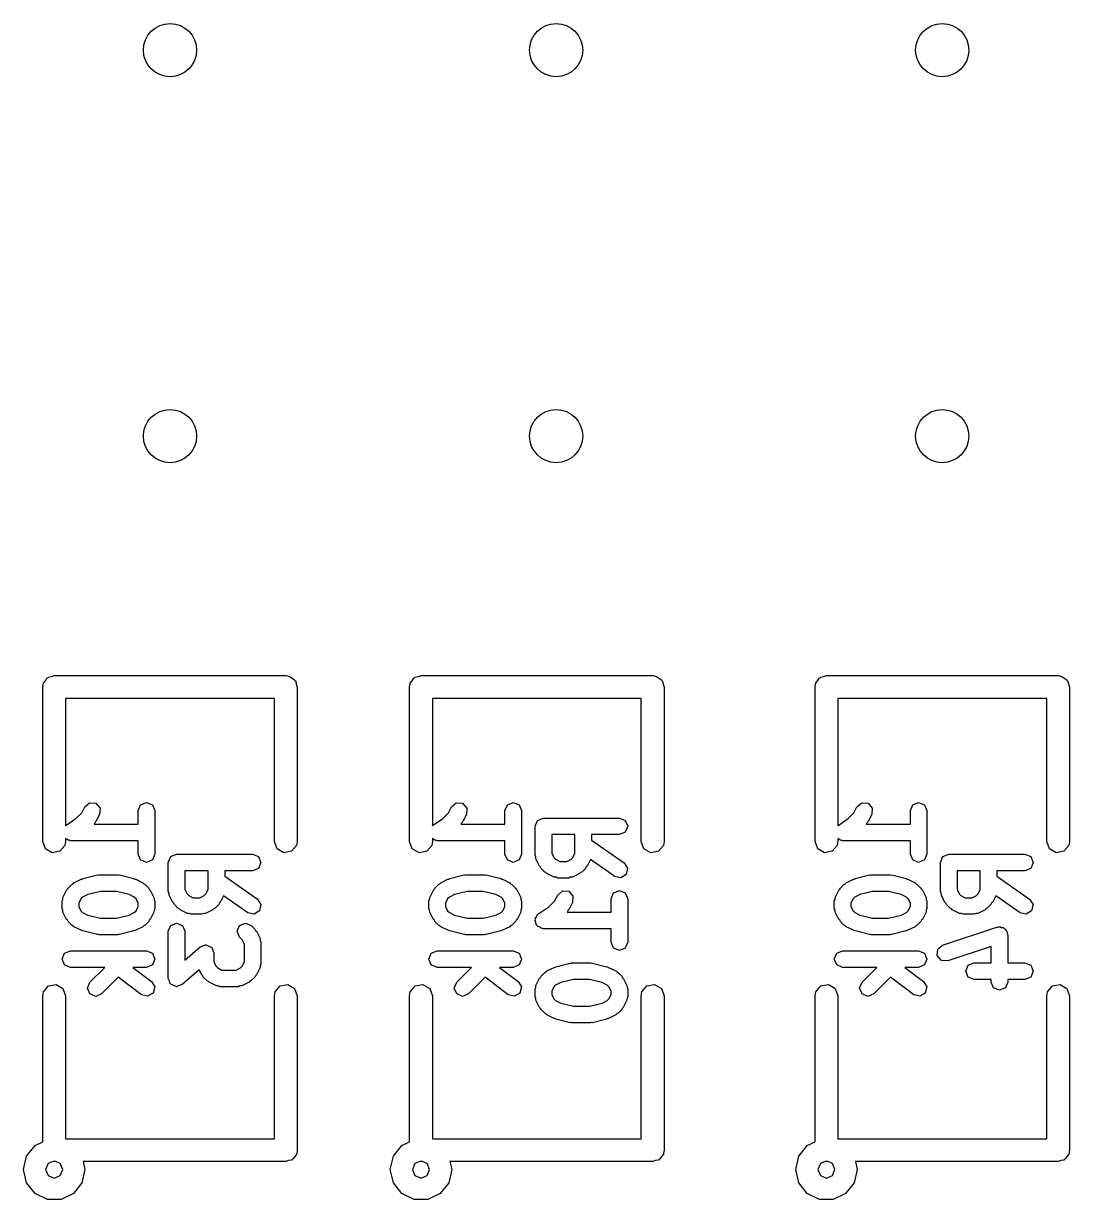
# Model space of a CAD drawing. Extents: x 0.07 to 1.94, y 0.19 to 1.53.
# Drawn here: x 0.672 to 0.943, y 1.1572 to 1.4619 of the extents above; entities that cross this region are included whole.
import ezdxf

# ---------------------------------------------------------------- set-up
doc = ezdxf.new("R2010")
doc.units = 0
doc.header["$MEASUREMENT"] = 0
doc.layers.add('BLACK', color=7, linetype='CONTINUOUS')

msp = doc.modelspace()

# ---------------------------------------------------------------- linework, layer by layer
at = {"layer": 'BLACK', "linetype": 'CONTINUOUS'}
for p, q in [((0.67772, 1.2916), (0.6781, 1.29226)), ((0.6781, 1.29226), (0.67835, 1.29235)), ((0.67835, 1.29235), (0.67852, 1.29256)), ((0.67852, 1.29256), (0.67928, 1.29269)), ((0.67928, 1.29269), (0.68, 1.29295)), ((0.68, 1.29295), (0.74, 1.29295)), ((0.74, 1.29295), (0.74038, 1.29289)), ((0.74038, 1.29289), (0.74051, 1.29291)), ((0.74051, 1.29291), (0.74063, 1.29284)), ((0.74063, 1.29284), (0.74101, 1.29277)), ((0.74101, 1.29277), (0.7416, 1.29228)), ((0.7416, 1.29228), (0.74226, 1.2919)), ((0.74226, 1.2919), (0.74235, 1.29165)), ((0.77272, 1.2916), (0.7731, 1.29226)), ((0.7731, 1.29226), (0.77335, 1.29235)), ((0.77335, 1.29235), (0.77352, 1.29256)), ((0.77352, 1.29256), (0.77428, 1.29269)), ((0.77428, 1.29269), (0.775, 1.29295)), ((0.775, 1.29295), (0.835, 1.29295)), ((0.835, 1.29295), (0.83538, 1.29289)), ((0.83538, 1.29289), (0.83551, 1.29291)), ((0.83551, 1.29291), (0.83563, 1.29284)), ((0.83563, 1.29284), (0.83601, 1.29277)), ((0.83601, 1.29277), (0.8366, 1.29228)), ((0.8366, 1.29228), (0.83726, 1.2919)), ((0.83726, 1.2919), (0.83735, 1.29165)), ((0.87772, 1.2916), (0.8781, 1.29226)), ((0.8781, 1.29226), (0.87835, 1.29235)), ((0.87835, 1.29235), (0.87852, 1.29256)), ((0.87852, 1.29256), (0.87928, 1.29269)), ((0.87928, 1.29269), (0.88, 1.29295)), ((0.88, 1.29295), (0.94, 1.29295)), ((0.94, 1.29295), (0.94038, 1.29289)), ((0.94038, 1.29289), (0.94051, 1.29291)), ((0.94051, 1.29291), (0.94063, 1.29284)), ((0.94063, 1.29284), (0.94101, 1.29277)), ((0.94101, 1.29277), (0.9416, 1.29228)), ((0.9416, 1.29228), (0.94226, 1.2919)), ((0.94226, 1.2919), (0.94235, 1.29165)), ((0.67705, 1.29), (0.67711, 1.29038)), ((0.67705, 1.25), (0.67705, 1.29)), ((0.67709, 1.29051), (0.67716, 1.29063)), ((0.67711, 1.29038), (0.67709, 1.29051)), ((0.67716, 1.29063), (0.67723, 1.29101)), ((0.67723, 1.29101), (0.67772, 1.2916)), ((0.74235, 1.29165), (0.74256, 1.29148)), ((0.74256, 1.29148), (0.74269, 1.29072)), ((0.74269, 1.29072), (0.74295, 1.29)), ((0.74295, 1.29), (0.74295, 1.25)), ((0.77205, 1.29), (0.77211, 1.29038)), ((0.77205, 1.25), (0.77205, 1.29)), ((0.77209, 1.29051), (0.77216, 1.29063)), ((0.77211, 1.29038), (0.77209, 1.29051)), ((0.77216, 1.29063), (0.77223, 1.29101)), ((0.77223, 1.29101), (0.77272, 1.2916)), ((0.83735, 1.29165), (0.83756, 1.29148)), ((0.83756, 1.29148), (0.83769, 1.29072)), ((0.83769, 1.29072), (0.83795, 1.29)), ((0.83795, 1.29), (0.83795, 1.25)), ((0.87705, 1.29), (0.87711, 1.29038)), ((0.87705, 1.25), (0.87705, 1.29)), ((0.87709, 1.29051), (0.87716, 1.29063)), ((0.87711, 1.29038), (0.87709, 1.29051)), ((0.87716, 1.29063), (0.87723, 1.29101)), ((0.87723, 1.29101), (0.87772, 1.2916)), ((0.94235, 1.29165), (0.94256, 1.29148)), ((0.94256, 1.29148), (0.94269, 1.29072)), ((0.94269, 1.29072), (0.94295, 1.29)), ((0.94295, 1.29), (0.94295, 1.25)), ((0.73705, 1.28705), (0.68295, 1.28705)), ((0.68295, 1.28705), (0.68295, 1.25408)), ((0.73705, 1.25), (0.73705, 1.28705)), ((0.83205, 1.28705), (0.77795, 1.28705)), ((0.77795, 1.28705), (0.77795, 1.25408)), ((0.83205, 1.25), (0.83205, 1.28705)), ((0.93705, 1.28705), (0.88295, 1.28705)), ((0.88295, 1.28705), (0.88295, 1.25408)), ((0.93705, 1.25), (0.93705, 1.28705)), ((0.68711, 1.25738), (0.6879, 1.25894)), ((0.6879, 1.25894), (0.68914, 1.26002)), ((0.68914, 1.26002), (0.69078, 1.25991)), ((0.69078, 1.25991), (0.69186, 1.25866)), ((0.69186, 1.25866), (0.69174, 1.25702)), ((0.70174, 1.25798), (0.70237, 1.2595)), ((0.70237, 1.2595), (0.70389, 1.26013)), ((0.70389, 1.26013), (0.70541, 1.2595)), ((0.70541, 1.2595), (0.70604, 1.25798)), ((0.78211, 1.25738), (0.7829, 1.25894)), ((0.7829, 1.25894), (0.78414, 1.26002)), ((0.78414, 1.26002), (0.78578, 1.25991)), ((0.78578, 1.25991), (0.78686, 1.25866)), ((0.78686, 1.25866), (0.78674, 1.25702)), ((0.79674, 1.25798), (0.79737, 1.2595)), ((0.79737, 1.2595), (0.79889, 1.26013)), ((0.79889, 1.26013), (0.80041, 1.2595)), ((0.80041, 1.2595), (0.80104, 1.25798)), ((0.88711, 1.25738), (0.8879, 1.25894)), ((0.8879, 1.25894), (0.88914, 1.26002)), ((0.88914, 1.26002), (0.89078, 1.25991)), ((0.89078, 1.25991), (0.89186, 1.25866)), ((0.89186, 1.25866), (0.89174, 1.25702)), ((0.90174, 1.25798), (0.90237, 1.2595)), ((0.90237, 1.2595), (0.90389, 1.26013)), ((0.90389, 1.26013), (0.90541, 1.2595)), ((0.90541, 1.2595), (0.90604, 1.25798)), ((0.683, 1.25414), (0.68563, 1.2559)), ((0.68563, 1.2559), (0.68711, 1.25738)), ((0.6908, 1.25515), (0.69054, 1.25491)), ((0.69174, 1.25702), (0.6908, 1.25515)), ((0.70174, 1.2545), (0.70174, 1.25798)), ((0.70604, 1.25798), (0.70604, 1.24673)), ((0.778, 1.25414), (0.78063, 1.2559)), ((0.78063, 1.2559), (0.78211, 1.25738)), ((0.7858, 1.25515), (0.78554, 1.25491)), ((0.78674, 1.25702), (0.7858, 1.25515)), ((0.79674, 1.2545), (0.79674, 1.25798)), ((0.80104, 1.25798), (0.80104, 1.24673)), ((0.80454, 1.25392), (0.80517, 1.25544)), ((0.80517, 1.25544), (0.80669, 1.25607)), ((0.80669, 1.25607), (0.82639, 1.25607)), ((0.82639, 1.25607), (0.82791, 1.25544)), ((0.82791, 1.25544), (0.82854, 1.25392)), ((0.883, 1.25414), (0.88563, 1.2559)), ((0.88563, 1.2559), (0.88711, 1.25738)), ((0.8908, 1.25515), (0.89054, 1.25491)), ((0.89174, 1.25702), (0.8908, 1.25515)), ((0.90174, 1.2545), (0.90174, 1.25798)), ((0.90604, 1.25798), (0.90604, 1.24673)), ((0.68295, 1.25408), (0.683, 1.25414)), ((0.6904, 1.25459), (0.69032, 1.2545)), ((0.69032, 1.2545), (0.70174, 1.2545)), ((0.69054, 1.25491), (0.6904, 1.25459)), ((0.77795, 1.25408), (0.778, 1.25414)), ((0.7854, 1.25459), (0.78532, 1.2545)), ((0.78532, 1.2545), (0.79674, 1.2545)), ((0.78554, 1.25491), (0.7854, 1.25459)), ((0.80454, 1.24642), (0.80454, 1.25392)), ((0.82791, 1.2524), (0.82639, 1.25177)), ((0.82854, 1.25392), (0.82791, 1.2524)), ((0.88295, 1.25408), (0.883, 1.25414)), ((0.8904, 1.25459), (0.89032, 1.2545)), ((0.89032, 1.2545), (0.90174, 1.2545)), ((0.89054, 1.25491), (0.8904, 1.25459)), ((0.67774, 1.2481), (0.67705, 1.25)), ((0.68295, 1.25), (0.68277, 1.24899)), ((0.68325, 1.25059), (0.68295, 1.25072)), ((0.68295, 1.25072), (0.68295, 1.25)), ((0.68377, 1.25025), (0.68325, 1.25059)), ((0.68399, 1.25029), (0.68377, 1.25025)), ((0.68419, 1.2502), (0.68399, 1.25029)), ((0.70174, 1.2502), (0.68419, 1.2502)), ((0.70174, 1.24673), (0.70174, 1.2502)), ((0.73774, 1.2481), (0.73705, 1.25)), ((0.74295, 1.25), (0.74277, 1.24899)), ((0.77274, 1.2481), (0.77205, 1.25)), ((0.77795, 1.25), (0.77777, 1.24899)), ((0.77825, 1.25059), (0.77795, 1.25072)), ((0.77795, 1.25072), (0.77795, 1.25)), ((0.77877, 1.25025), (0.77825, 1.25059)), ((0.77899, 1.25029), (0.77877, 1.25025)), ((0.77919, 1.2502), (0.77899, 1.25029)), ((0.79674, 1.2502), (0.77919, 1.2502)), ((0.79674, 1.24673), (0.79674, 1.2502)), ((0.81486, 1.25177), (0.80884, 1.25177)), ((0.80884, 1.25177), (0.80884, 1.24692)), ((0.81486, 1.24692), (0.81486, 1.25177)), ((0.82639, 1.25177), (0.81916, 1.25177)), ((0.81916, 1.25177), (0.81916, 1.25035)), ((0.81916, 1.25035), (0.82762, 1.24443)), ((0.83274, 1.2481), (0.83205, 1.25)), ((0.83795, 1.25), (0.83777, 1.24899)), ((0.87774, 1.2481), (0.87705, 1.25)), ((0.88295, 1.25), (0.88277, 1.24899)), ((0.88325, 1.25059), (0.88295, 1.25072)), ((0.88295, 1.25072), (0.88295, 1.25)), ((0.88377, 1.25025), (0.88325, 1.25059)), ((0.88399, 1.25029), (0.88377, 1.25025)), ((0.88419, 1.2502), (0.88399, 1.25029)), ((0.90174, 1.2502), (0.88419, 1.2502)), ((0.90174, 1.24673), (0.90174, 1.2502)), ((0.93774, 1.2481), (0.93705, 1.25)), ((0.94295, 1.25), (0.94277, 1.24899)), ((0.67949, 1.24709), (0.67774, 1.2481)), ((0.68148, 1.24744), (0.67949, 1.24709)), ((0.68277, 1.24899), (0.68148, 1.24744)), ((0.70237, 1.24521), (0.70174, 1.24673)), ((0.70604, 1.24673), (0.70541, 1.24521)), ((0.70954, 1.24454), (0.71017, 1.24606)), ((0.71017, 1.24606), (0.71169, 1.24669)), ((0.71169, 1.24669), (0.73139, 1.24669)), ((0.73139, 1.24669), (0.73291, 1.24606)), ((0.73291, 1.24606), (0.73354, 1.24454)), ((0.73949, 1.24709), (0.73774, 1.2481)), ((0.74148, 1.24744), (0.73949, 1.24709)), ((0.74277, 1.24899), (0.74148, 1.24744)), ((0.77449, 1.24709), (0.77274, 1.2481)), ((0.77648, 1.24744), (0.77449, 1.24709)), ((0.77777, 1.24899), (0.77648, 1.24744)), ((0.79737, 1.24521), (0.79674, 1.24673)), ((0.80104, 1.24673), (0.80041, 1.24521)), ((0.80473, 1.24595), (0.80454, 1.24642)), ((0.80884, 1.24692), (0.80939, 1.24581)), ((0.8143, 1.24581), (0.81486, 1.24692)), ((0.83449, 1.24709), (0.83274, 1.2481)), ((0.83648, 1.24744), (0.83449, 1.24709)), ((0.83777, 1.24899), (0.83648, 1.24744)), ((0.87949, 1.24709), (0.87774, 1.2481)), ((0.88148, 1.24744), (0.87949, 1.24709)), ((0.88277, 1.24899), (0.88148, 1.24744)), ((0.90237, 1.24521), (0.90174, 1.24673)), ((0.90604, 1.24673), (0.90541, 1.24521)), ((0.90954, 1.24454), (0.91017, 1.24606)), ((0.91017, 1.24606), (0.91169, 1.24669)), ((0.91169, 1.24669), (0.93139, 1.24669)), ((0.93139, 1.24669), (0.93291, 1.24606)), ((0.93291, 1.24606), (0.93354, 1.24454)), ((0.93949, 1.24709), (0.93774, 1.2481)), ((0.94148, 1.24744), (0.93949, 1.24709)), ((0.94277, 1.24899), (0.94148, 1.24744)), ((0.70389, 1.24458), (0.70237, 1.24521)), ((0.70541, 1.24521), (0.70389, 1.24458)), ((0.70954, 1.23704), (0.70954, 1.24454)), ((0.73291, 1.24302), (0.73139, 1.24239)), ((0.73354, 1.24454), (0.73291, 1.24302)), ((0.79889, 1.24458), (0.79737, 1.24521)), ((0.80041, 1.24521), (0.79889, 1.24458)), ((0.80477, 1.24546), (0.80473, 1.24595)), ((0.80571, 1.24358), (0.80477, 1.24546)), ((0.80597, 1.24335), (0.80571, 1.24358)), ((0.80611, 1.24302), (0.80597, 1.24335)), ((0.80705, 1.24208), (0.80611, 1.24302)), ((0.80939, 1.24581), (0.80984, 1.24537)), ((0.80984, 1.24537), (0.81095, 1.24481)), ((0.81095, 1.24481), (0.81275, 1.24481)), ((0.81275, 1.24481), (0.81386, 1.24537)), ((0.81386, 1.24537), (0.8143, 1.24581)), ((0.81759, 1.24302), (0.81665, 1.24208)), ((0.81773, 1.24335), (0.81759, 1.24302)), ((0.81799, 1.24358), (0.81773, 1.24335)), ((0.81886, 1.24531), (0.81799, 1.24358)), ((0.82516, 1.2409), (0.81886, 1.24531)), ((0.82762, 1.24443), (0.82851, 1.24304)), ((0.82851, 1.24304), (0.82815, 1.24143)), ((0.90389, 1.24458), (0.90237, 1.24521)), ((0.90541, 1.24521), (0.90389, 1.24458)), ((0.90954, 1.23704), (0.90954, 1.24454)), ((0.93291, 1.24302), (0.93139, 1.24239)), ((0.93354, 1.24454), (0.93291, 1.24302)), ((0.6851, 1.23927), (0.68698, 1.24021)), ((0.68698, 1.24021), (0.68722, 1.24022)), ((0.68722, 1.24022), (0.68742, 1.24037)), ((0.68742, 1.24037), (0.69117, 1.24131)), ((0.69117, 1.24131), (0.69144, 1.24127)), ((0.69144, 1.24127), (0.69169, 1.24137)), ((0.69169, 1.24137), (0.69639, 1.24137)), ((0.69639, 1.24137), (0.69664, 1.24127)), ((0.69664, 1.24127), (0.69691, 1.24131)), ((0.69691, 1.24131), (0.70066, 1.24037)), ((0.70066, 1.24037), (0.70086, 1.24022)), ((0.70086, 1.24022), (0.7011, 1.24021)), ((0.7011, 1.24021), (0.70298, 1.23927)), ((0.71986, 1.24239), (0.71384, 1.24239)), ((0.71384, 1.24239), (0.71384, 1.23754)), ((0.71986, 1.23754), (0.71986, 1.24239)), ((0.73139, 1.24239), (0.72416, 1.24239)), ((0.72416, 1.24239), (0.72416, 1.24097)), ((0.72416, 1.24097), (0.73262, 1.23504)), ((0.7801, 1.23927), (0.78198, 1.24021)), ((0.78198, 1.24021), (0.78222, 1.24022)), ((0.78222, 1.24022), (0.78242, 1.24037)), ((0.78242, 1.24037), (0.78617, 1.24131)), ((0.78617, 1.24131), (0.78644, 1.24127)), ((0.78644, 1.24127), (0.78669, 1.24137)), ((0.78669, 1.24137), (0.79139, 1.24137)), ((0.79139, 1.24137), (0.79164, 1.24127)), ((0.79164, 1.24127), (0.79191, 1.24131)), ((0.79191, 1.24131), (0.79566, 1.24037)), ((0.79566, 1.24037), (0.79586, 1.24022)), ((0.79586, 1.24022), (0.7961, 1.24021)), ((0.7961, 1.24021), (0.79798, 1.23927)), ((0.80737, 1.24195), (0.80705, 1.24208)), ((0.8076, 1.24168), (0.80737, 1.24195)), ((0.80948, 1.24074), (0.8076, 1.24168)), ((0.80998, 1.24071), (0.80948, 1.24074)), ((0.81044, 1.24051), (0.80998, 1.24071)), ((0.81326, 1.24051), (0.81044, 1.24051)), ((0.81372, 1.24071), (0.81326, 1.24051)), ((0.81422, 1.24074), (0.81372, 1.24071)), ((0.81609, 1.24168), (0.81422, 1.24074)), ((0.81633, 1.24195), (0.81609, 1.24168)), ((0.81665, 1.24208), (0.81633, 1.24195)), ((0.82676, 1.24055), (0.82516, 1.2409)), ((0.82815, 1.24143), (0.82676, 1.24055)), ((0.8851, 1.23927), (0.88698, 1.24021)), ((0.88698, 1.24021), (0.88722, 1.24022)), ((0.88722, 1.24022), (0.88742, 1.24037)), ((0.88742, 1.24037), (0.89117, 1.24131)), ((0.89117, 1.24131), (0.89144, 1.24127)), ((0.89144, 1.24127), (0.89169, 1.24137)), ((0.89169, 1.24137), (0.89639, 1.24137)), ((0.89639, 1.24137), (0.89664, 1.24127)), ((0.89664, 1.24127), (0.89691, 1.24131)), ((0.89691, 1.24131), (0.90066, 1.24037)), ((0.90066, 1.24037), (0.90086, 1.24022)), ((0.90086, 1.24022), (0.9011, 1.24021)), ((0.9011, 1.24021), (0.90298, 1.23927)), ((0.91986, 1.24239), (0.91384, 1.24239)), ((0.91384, 1.24239), (0.91384, 1.23754)), ((0.91986, 1.23754), (0.91986, 1.24239)), ((0.93139, 1.24239), (0.92416, 1.24239)), ((0.92416, 1.24239), (0.92416, 1.24097)), ((0.92416, 1.24097), (0.93262, 1.23504)), ((0.68227, 1.23549), (0.68321, 1.23737)), ((0.68321, 1.23737), (0.68347, 1.2376)), ((0.68347, 1.2376), (0.68361, 1.23793)), ((0.68361, 1.23793), (0.68455, 1.23887)), ((0.68455, 1.23887), (0.68487, 1.239)), ((0.68487, 1.239), (0.6851, 1.23927)), ((0.69196, 1.23707), (0.68869, 1.23625)), ((0.69612, 1.23707), (0.69196, 1.23707)), ((0.69939, 1.23625), (0.69612, 1.23707)), ((0.70298, 1.23927), (0.70321, 1.239)), ((0.70321, 1.239), (0.70353, 1.23887)), ((0.70353, 1.23887), (0.70447, 1.23793)), ((0.70447, 1.23793), (0.70461, 1.2376)), ((0.70461, 1.2376), (0.70487, 1.23737)), ((0.70487, 1.23737), (0.70581, 1.23549)), ((0.70973, 1.23657), (0.70954, 1.23704)), ((0.71384, 1.23754), (0.7144, 1.23643)), ((0.7193, 1.23643), (0.71986, 1.23754)), ((0.77727, 1.23549), (0.77821, 1.23737)), ((0.77821, 1.23737), (0.77847, 1.2376)), ((0.77847, 1.2376), (0.77861, 1.23793)), ((0.77861, 1.23793), (0.77955, 1.23887)), ((0.77955, 1.23887), (0.77987, 1.239)), ((0.77987, 1.239), (0.7801, 1.23927)), ((0.78696, 1.23707), (0.78369, 1.23625)), ((0.79112, 1.23707), (0.78696, 1.23707)), ((0.79439, 1.23625), (0.79112, 1.23707)), ((0.79798, 1.23927), (0.79821, 1.239)), ((0.79821, 1.239), (0.79853, 1.23887)), ((0.79853, 1.23887), (0.79947, 1.23793)), ((0.79947, 1.23793), (0.79961, 1.2376)), ((0.79961, 1.2376), (0.79987, 1.23737)), ((0.79987, 1.23737), (0.80081, 1.23549)), ((0.8104, 1.23612), (0.81164, 1.2372)), ((0.81164, 1.2372), (0.81328, 1.23708)), ((0.81328, 1.23708), (0.81436, 1.23584)), ((0.82487, 1.23668), (0.82639, 1.23731)), ((0.82639, 1.23731), (0.82791, 1.23668)), ((0.88227, 1.23549), (0.88321, 1.23737)), ((0.88321, 1.23737), (0.88347, 1.2376)), ((0.88347, 1.2376), (0.88361, 1.23793)), ((0.88361, 1.23793), (0.88455, 1.23887)), ((0.88455, 1.23887), (0.88487, 1.239)), ((0.88487, 1.239), (0.8851, 1.23927)), ((0.89196, 1.23707), (0.88869, 1.23625)), ((0.89612, 1.23707), (0.89196, 1.23707)), ((0.89939, 1.23625), (0.89612, 1.23707)), ((0.90298, 1.23927), (0.90321, 1.239)), ((0.90321, 1.239), (0.90353, 1.23887)), ((0.90353, 1.23887), (0.90447, 1.23793)), ((0.90447, 1.23793), (0.90461, 1.2376)), ((0.90461, 1.2376), (0.90487, 1.23737)), ((0.90487, 1.23737), (0.90581, 1.23549)), ((0.90973, 1.23657), (0.90954, 1.23704)), ((0.91384, 1.23754), (0.91439, 1.23643)), ((0.9193, 1.23643), (0.91986, 1.23754)), ((0.68204, 1.23453), (0.68223, 1.23499)), ((0.68204, 1.23265), (0.68204, 1.23453)), ((0.68223, 1.23499), (0.68227, 1.23549)), ((0.6869, 1.23513), (0.68634, 1.23402)), ((0.68634, 1.23402), (0.68634, 1.23316)), ((0.68734, 1.23558), (0.6869, 1.23513)), ((0.68869, 1.23625), (0.68734, 1.23558)), ((0.70074, 1.23558), (0.69939, 1.23625)), ((0.70118, 1.23513), (0.70074, 1.23558)), ((0.70174, 1.23402), (0.70118, 1.23513)), ((0.70174, 1.23316), (0.70174, 1.23402)), ((0.70581, 1.23549), (0.70585, 1.23499)), ((0.70585, 1.23499), (0.70604, 1.23453)), ((0.70604, 1.23453), (0.70604, 1.23265)), ((0.70977, 1.23607), (0.70973, 1.23657)), ((0.71071, 1.2342), (0.70977, 1.23607)), ((0.71097, 1.23397), (0.71071, 1.2342)), ((0.71111, 1.23364), (0.71097, 1.23397)), ((0.7144, 1.23643), (0.71484, 1.23599)), ((0.71484, 1.23599), (0.71595, 1.23543)), ((0.71595, 1.23543), (0.71775, 1.23543)), ((0.71775, 1.23543), (0.71886, 1.23599)), ((0.71886, 1.23599), (0.7193, 1.23643)), ((0.72273, 1.23397), (0.72259, 1.23364)), ((0.72299, 1.2342), (0.72273, 1.23397)), ((0.72386, 1.23593), (0.72299, 1.2342)), ((0.73016, 1.23152), (0.72386, 1.23593)), ((0.73262, 1.23504), (0.73351, 1.23366)), ((0.77704, 1.23453), (0.77723, 1.23499)), ((0.77704, 1.23265), (0.77704, 1.23453)), ((0.77723, 1.23499), (0.77727, 1.23549)), ((0.7819, 1.23513), (0.78134, 1.23402)), ((0.78134, 1.23402), (0.78134, 1.23316)), ((0.78234, 1.23558), (0.7819, 1.23513)), ((0.78369, 1.23625), (0.78234, 1.23558)), ((0.79574, 1.23558), (0.79439, 1.23625)), ((0.79618, 1.23513), (0.79574, 1.23558)), ((0.79674, 1.23402), (0.79618, 1.23513)), ((0.79674, 1.23316), (0.79674, 1.23402)), ((0.80081, 1.23549), (0.80085, 1.23499)), ((0.80085, 1.23499), (0.80104, 1.23453)), ((0.80104, 1.23453), (0.80104, 1.23265)), ((0.80813, 1.23308), (0.80961, 1.23456)), ((0.80961, 1.23456), (0.8104, 1.23612)), ((0.81424, 1.2342), (0.8133, 1.23232)), ((0.81436, 1.23584), (0.81424, 1.2342)), ((0.82424, 1.23516), (0.82487, 1.23668)), ((0.82424, 1.23168), (0.82424, 1.23516)), ((0.82791, 1.23668), (0.82854, 1.23516)), ((0.82854, 1.23516), (0.82854, 1.2239)), ((0.88204, 1.23453), (0.88223, 1.23499)), ((0.88204, 1.23265), (0.88204, 1.23453)), ((0.88223, 1.23499), (0.88227, 1.23549)), ((0.8869, 1.23513), (0.88634, 1.23402)), ((0.88634, 1.23402), (0.88634, 1.23316)), ((0.88734, 1.23558), (0.8869, 1.23513)), ((0.88869, 1.23625), (0.88734, 1.23558)), ((0.90074, 1.23558), (0.89939, 1.23625)), ((0.90118, 1.23513), (0.90074, 1.23558)), ((0.90174, 1.23402), (0.90118, 1.23513)), ((0.90174, 1.23316), (0.90174, 1.23402)), ((0.90581, 1.23549), (0.90585, 1.23499)), ((0.90585, 1.23499), (0.90604, 1.23453)), ((0.90604, 1.23453), (0.90604, 1.23265)), ((0.90977, 1.23607), (0.90973, 1.23657)), ((0.91071, 1.2342), (0.90977, 1.23607)), ((0.91097, 1.23397), (0.91071, 1.2342)), ((0.91111, 1.23364), (0.91097, 1.23397)), ((0.91439, 1.23643), (0.91484, 1.23599)), ((0.91484, 1.23599), (0.91595, 1.23543)), ((0.91595, 1.23543), (0.91775, 1.23543)), ((0.91775, 1.23543), (0.91886, 1.23599)), ((0.91886, 1.23599), (0.9193, 1.23643)), ((0.92273, 1.23397), (0.92259, 1.23364)), ((0.92299, 1.2342), (0.92273, 1.23397)), ((0.92386, 1.23593), (0.92299, 1.2342)), ((0.93016, 1.23152), (0.92386, 1.23593)), ((0.93262, 1.23504), (0.93351, 1.23366)), ((0.68223, 1.23219), (0.68204, 1.23265)), ((0.68227, 1.23169), (0.68223, 1.23219)), ((0.68321, 1.22982), (0.68227, 1.23169)), ((0.68634, 1.23316), (0.6869, 1.23205)), ((0.6869, 1.23205), (0.68734, 1.23161)), ((0.68734, 1.23161), (0.68869, 1.23093)), ((0.68869, 1.23093), (0.69196, 1.23011)), ((0.69612, 1.23011), (0.69939, 1.23093)), ((0.69939, 1.23093), (0.70074, 1.23161)), ((0.70074, 1.23161), (0.70118, 1.23205)), ((0.70118, 1.23205), (0.70174, 1.23316)), ((0.70581, 1.23169), (0.70487, 1.22982)), ((0.70585, 1.23219), (0.70581, 1.23169)), ((0.70604, 1.23265), (0.70585, 1.23219)), ((0.71205, 1.2327), (0.71111, 1.23364)), ((0.71237, 1.23257), (0.71205, 1.2327)), ((0.7126, 1.2323), (0.71237, 1.23257)), ((0.71448, 1.23136), (0.7126, 1.2323)), ((0.71498, 1.23132), (0.71448, 1.23136)), ((0.71544, 1.23113), (0.71498, 1.23132)), ((0.71826, 1.23113), (0.71544, 1.23113)), ((0.71872, 1.23132), (0.71826, 1.23113)), ((0.71922, 1.23136), (0.71872, 1.23132)), ((0.72109, 1.2323), (0.71922, 1.23136)), ((0.72133, 1.23257), (0.72109, 1.2323)), ((0.72165, 1.2327), (0.72133, 1.23257)), ((0.72259, 1.23364), (0.72165, 1.2327)), ((0.73176, 1.23117), (0.73016, 1.23152)), ((0.73315, 1.23205), (0.73176, 1.23117)), ((0.73351, 1.23366), (0.73315, 1.23205)), ((0.77723, 1.23219), (0.77704, 1.23265)), ((0.77727, 1.23169), (0.77723, 1.23219)), ((0.77821, 1.22982), (0.77727, 1.23169)), ((0.78134, 1.23316), (0.7819, 1.23205)), ((0.7819, 1.23205), (0.78234, 1.23161)), ((0.78234, 1.23161), (0.78369, 1.23093)), ((0.78369, 1.23093), (0.78696, 1.23011)), ((0.79112, 1.23011), (0.79439, 1.23093)), ((0.79439, 1.23093), (0.79574, 1.23161)), ((0.79574, 1.23161), (0.79618, 1.23205)), ((0.79618, 1.23205), (0.79674, 1.23316)), ((0.80081, 1.23169), (0.79987, 1.22982)), ((0.80085, 1.23219), (0.80081, 1.23169)), ((0.80104, 1.23265), (0.80085, 1.23219)), ((0.80493, 1.23047), (0.80517, 1.23105)), ((0.80517, 1.23105), (0.80537, 1.23114)), ((0.80537, 1.23114), (0.8055, 1.23132)), ((0.8055, 1.23132), (0.80813, 1.23308)), ((0.8129, 1.23176), (0.81282, 1.23168)), ((0.81282, 1.23168), (0.82424, 1.23168)), ((0.81304, 1.23209), (0.8129, 1.23176)), ((0.8133, 1.23232), (0.81304, 1.23209)), ((0.88223, 1.23219), (0.88204, 1.23265)), ((0.88227, 1.23169), (0.88223, 1.23219)), ((0.88321, 1.22982), (0.88227, 1.23169)), ((0.88634, 1.23316), (0.8869, 1.23205)), ((0.8869, 1.23205), (0.88734, 1.23161)), ((0.88734, 1.23161), (0.88869, 1.23093)), ((0.88869, 1.23093), (0.89196, 1.23011)), ((0.89612, 1.23011), (0.89939, 1.23093)), ((0.89939, 1.23093), (0.90074, 1.23161)), ((0.90074, 1.23161), (0.90118, 1.23205)), ((0.90118, 1.23205), (0.90174, 1.23316)), ((0.90581, 1.23169), (0.90487, 1.22982)), ((0.90585, 1.23219), (0.90581, 1.23169)), ((0.90604, 1.23265), (0.90585, 1.23219)), ((0.91205, 1.2327), (0.91111, 1.23364)), ((0.91237, 1.23257), (0.91205, 1.2327)), ((0.9126, 1.2323), (0.91237, 1.23257)), ((0.91448, 1.23136), (0.9126, 1.2323)), ((0.91498, 1.23132), (0.91448, 1.23136)), ((0.91544, 1.23113), (0.91498, 1.23132)), ((0.91826, 1.23113), (0.91544, 1.23113)), ((0.91872, 1.23132), (0.91826, 1.23113)), ((0.91922, 1.23136), (0.91872, 1.23132)), ((0.92109, 1.2323), (0.91922, 1.23136)), ((0.92133, 1.23257), (0.92109, 1.2323)), ((0.92165, 1.2327), (0.92133, 1.23257)), ((0.92259, 1.23364), (0.92165, 1.2327)), ((0.93176, 1.23117), (0.93016, 1.23152)), ((0.93315, 1.23205), (0.93176, 1.23117)), ((0.93351, 1.23366), (0.93315, 1.23205)), ((0.68347, 1.22959), (0.68321, 1.22982)), ((0.68361, 1.22926), (0.68347, 1.22959)), ((0.68455, 1.22832), (0.68361, 1.22926)), ((0.68487, 1.22818), (0.68455, 1.22832)), ((0.6851, 1.22792), (0.68487, 1.22818)), ((0.68698, 1.22698), (0.6851, 1.22792)), ((0.69196, 1.23011), (0.69612, 1.23011)), ((0.70298, 1.22792), (0.7011, 1.22698)), ((0.70321, 1.22818), (0.70298, 1.22792)), ((0.70353, 1.22832), (0.70321, 1.22818)), ((0.70447, 1.22926), (0.70353, 1.22832)), ((0.70461, 1.22959), (0.70447, 1.22926)), ((0.70487, 1.22982), (0.70461, 1.22959)), ((0.70954, 1.22672), (0.71017, 1.22824)), ((0.71017, 1.22824), (0.71169, 1.22887)), ((0.71169, 1.22887), (0.71321, 1.22824)), ((0.71321, 1.22824), (0.71384, 1.22672)), ((0.72736, 1.22672), (0.72799, 1.22824)), ((0.72799, 1.22824), (0.72951, 1.22887)), ((0.72951, 1.22887), (0.73103, 1.22824)), ((0.73103, 1.22824), (0.73197, 1.2273)), ((0.77847, 1.22959), (0.77821, 1.22982)), ((0.77861, 1.22926), (0.77847, 1.22959)), ((0.77955, 1.22832), (0.77861, 1.22926)), ((0.77987, 1.22818), (0.77955, 1.22832)), ((0.7801, 1.22792), (0.77987, 1.22818)), ((0.78198, 1.22698), (0.7801, 1.22792)), ((0.78696, 1.23011), (0.79112, 1.23011)), ((0.79798, 1.22792), (0.7961, 1.22698)), ((0.79821, 1.22818), (0.79798, 1.22792)), ((0.79853, 1.22832), (0.79821, 1.22818)), ((0.79947, 1.22926), (0.79853, 1.22832)), ((0.79961, 1.22959), (0.79947, 1.22926)), ((0.79987, 1.22982), (0.79961, 1.22959)), ((0.80454, 1.22953), (0.80462, 1.22974)), ((0.80478, 1.22895), (0.80454, 1.22953)), ((0.80458, 1.22995), (0.80493, 1.23047)), ((0.80462, 1.22974), (0.80458, 1.22995)), ((0.8049, 1.22834), (0.80478, 1.22895)), ((0.80508, 1.22822), (0.8049, 1.22834)), ((0.80517, 1.22801), (0.80508, 1.22822)), ((0.80575, 1.22777), (0.80517, 1.22801)), ((0.80627, 1.22742), (0.80575, 1.22777)), ((0.88347, 1.22959), (0.88321, 1.22982)), ((0.88361, 1.22926), (0.88347, 1.22959)), ((0.88455, 1.22832), (0.88361, 1.22926)), ((0.88487, 1.22818), (0.88455, 1.22832)), ((0.8851, 1.22792), (0.88487, 1.22818)), ((0.88698, 1.22698), (0.8851, 1.22792)), ((0.89196, 1.23011), (0.89612, 1.23011)), ((0.90298, 1.22792), (0.9011, 1.22698)), ((0.90321, 1.22818), (0.90298, 1.22792)), ((0.90353, 1.22832), (0.90321, 1.22818)), ((0.90447, 1.22926), (0.90353, 1.22832)), ((0.90461, 1.22959), (0.90447, 1.22926)), ((0.90487, 1.22982), (0.90461, 1.22959)), ((0.91007, 1.22313), (0.92414, 1.22782)), ((0.92414, 1.22782), (0.9245, 1.22779)), ((0.9245, 1.22779), (0.92482, 1.22793)), ((0.92482, 1.22793), (0.92529, 1.22774)), ((0.92529, 1.22774), (0.92578, 1.2277)), ((0.68722, 1.22696), (0.68698, 1.22698)), ((0.68742, 1.22682), (0.68722, 1.22696)), ((0.69117, 1.22588), (0.68742, 1.22682)), ((0.69144, 1.22592), (0.69117, 1.22588)), ((0.69169, 1.22581), (0.69144, 1.22592)), ((0.69639, 1.22581), (0.69169, 1.22581)), ((0.69664, 1.22592), (0.69639, 1.22581)), ((0.69691, 1.22588), (0.69664, 1.22592)), ((0.70066, 1.22682), (0.69691, 1.22588)), ((0.70086, 1.22696), (0.70066, 1.22682)), ((0.7011, 1.22698), (0.70086, 1.22696)), ((0.70954, 1.21452), (0.70954, 1.22672)), ((0.71384, 1.22672), (0.71384, 1.21926)), ((0.72799, 1.2252), (0.72736, 1.22672)), ((0.72868, 1.2245), (0.72799, 1.2252)), ((0.73197, 1.2273), (0.73211, 1.22697)), ((0.73211, 1.22697), (0.73237, 1.22674)), ((0.73237, 1.22674), (0.73331, 1.22486)), ((0.73331, 1.22486), (0.73335, 1.22436)), ((0.78222, 1.22696), (0.78198, 1.22698)), ((0.78242, 1.22682), (0.78222, 1.22696)), ((0.78617, 1.22588), (0.78242, 1.22682)), ((0.78644, 1.22592), (0.78617, 1.22588)), ((0.78669, 1.22581), (0.78644, 1.22592)), ((0.79139, 1.22581), (0.78669, 1.22581)), ((0.79164, 1.22592), (0.79139, 1.22581)), ((0.79191, 1.22588), (0.79164, 1.22592)), ((0.79566, 1.22682), (0.79191, 1.22588)), ((0.79586, 1.22696), (0.79566, 1.22682)), ((0.7961, 1.22698), (0.79586, 1.22696)), ((0.80649, 1.22747), (0.80627, 1.22742)), ((0.80669, 1.22738), (0.80649, 1.22747)), ((0.82424, 1.22738), (0.80669, 1.22738)), ((0.82424, 1.2239), (0.82424, 1.22738)), ((0.88722, 1.22696), (0.88698, 1.22698)), ((0.88742, 1.22682), (0.88722, 1.22696)), ((0.89117, 1.22588), (0.88742, 1.22682)), ((0.89144, 1.22592), (0.89117, 1.22588)), ((0.89169, 1.22581), (0.89144, 1.22592)), ((0.89639, 1.22581), (0.89169, 1.22581)), ((0.89664, 1.22592), (0.89639, 1.22581)), ((0.89691, 1.22588), (0.89664, 1.22592)), ((0.90066, 1.22682), (0.89691, 1.22588)), ((0.90086, 1.22696), (0.90066, 1.22682)), ((0.9011, 1.22698), (0.90086, 1.22696)), ((0.92578, 1.2277), (0.92602, 1.22743)), ((0.92602, 1.22743), (0.92634, 1.2273)), ((0.92634, 1.2273), (0.92654, 1.22684)), ((0.92654, 1.22684), (0.92686, 1.22646)), ((0.92686, 1.22646), (0.92684, 1.22611)), ((0.92684, 1.22611), (0.92697, 1.22578)), ((0.92697, 1.22578), (0.92697, 1.21855)), ((0.68267, 1.22104), (0.68419, 1.22167)), ((0.68419, 1.22167), (0.70389, 1.22167)), ((0.70389, 1.22167), (0.70541, 1.22104)), ((0.71384, 1.21926), (0.71778, 1.22271)), ((0.71778, 1.22271), (0.7185, 1.22295)), ((0.7185, 1.22295), (0.71919, 1.22324)), ((0.71919, 1.22324), (0.71927, 1.22321)), ((0.71927, 1.22321), (0.71934, 1.22323)), ((0.71934, 1.22323), (0.72002, 1.2229)), ((0.72002, 1.2229), (0.72071, 1.22261)), ((0.72071, 1.22261), (0.72074, 1.22254)), ((0.72074, 1.22254), (0.72081, 1.2225)), ((0.72081, 1.2225), (0.72106, 1.22179)), ((0.72106, 1.22179), (0.72134, 1.22109)), ((0.72924, 1.22339), (0.72868, 1.2245)), ((0.72924, 1.21878), (0.72924, 1.22339)), ((0.73335, 1.22436), (0.73354, 1.2239)), ((0.73354, 1.2239), (0.73354, 1.21827)), ((0.77767, 1.22104), (0.77919, 1.22167)), ((0.77919, 1.22167), (0.79889, 1.22167)), ((0.79889, 1.22167), (0.80041, 1.22104)), ((0.82487, 1.22238), (0.82424, 1.2239)), ((0.82639, 1.22175), (0.82487, 1.22238)), ((0.82791, 1.22238), (0.82639, 1.22175)), ((0.82854, 1.2239), (0.82791, 1.22238)), ((0.88267, 1.22104), (0.88419, 1.22167)), ((0.88419, 1.22167), (0.90389, 1.22167)), ((0.90389, 1.22167), (0.90541, 1.22104)), ((0.90871, 1.22041), (0.90883, 1.22205)), ((0.90883, 1.22205), (0.91007, 1.22313)), ((0.92267, 1.2228), (0.91143, 1.21905)), ((0.92267, 1.21855), (0.92267, 1.2228)), ((0.68204, 1.21952), (0.68267, 1.22104)), ((0.68267, 1.218), (0.68204, 1.21952)), ((0.70541, 1.22104), (0.70604, 1.21952)), ((0.70604, 1.21952), (0.70541, 1.218)), ((0.72134, 1.22109), (0.72134, 1.21878)), ((0.72134, 1.21878), (0.7219, 1.21767)), ((0.72868, 1.21767), (0.72924, 1.21878)), ((0.77704, 1.21952), (0.77767, 1.22104)), ((0.77767, 1.218), (0.77704, 1.21952)), ((0.80041, 1.22104), (0.80104, 1.21952)), ((0.80104, 1.21952), (0.80041, 1.218)), ((0.88204, 1.21952), (0.88267, 1.22104)), ((0.88267, 1.218), (0.88204, 1.21952)), ((0.90541, 1.22104), (0.90604, 1.21952)), ((0.90604, 1.21952), (0.90541, 1.218)), ((0.90979, 1.21917), (0.90871, 1.22041)), ((0.91143, 1.21905), (0.90979, 1.21917)), ((0.68419, 1.21737), (0.68267, 1.218)), ((0.69307, 1.21737), (0.68419, 1.21737)), ((0.68924, 1.21354), (0.69307, 1.21737)), ((0.70389, 1.21737), (0.70033, 1.21737)), ((0.70033, 1.21737), (0.70518, 1.21374)), ((0.70541, 1.218), (0.70389, 1.21737)), ((0.71754, 1.21678), (0.71311, 1.2129)), ((0.71821, 1.21544), (0.71754, 1.21678)), ((0.7219, 1.21767), (0.72234, 1.21723)), ((0.72234, 1.21723), (0.72345, 1.21667)), ((0.72345, 1.21667), (0.72713, 1.21667)), ((0.72713, 1.21667), (0.72824, 1.21723)), ((0.72824, 1.21723), (0.72868, 1.21767)), ((0.73331, 1.21731), (0.73237, 1.21544)), ((0.73335, 1.21781), (0.73331, 1.21731)), ((0.73354, 1.21827), (0.73335, 1.21781)), ((0.77919, 1.21737), (0.77767, 1.218)), ((0.78807, 1.21737), (0.77919, 1.21737)), ((0.78424, 1.21354), (0.78807, 1.21737)), ((0.79889, 1.21737), (0.79533, 1.21737)), ((0.79533, 1.21737), (0.80018, 1.21374)), ((0.80041, 1.218), (0.79889, 1.21737)), ((0.80611, 1.2151), (0.80705, 1.21604)), ((0.80705, 1.21604), (0.80737, 1.21618)), ((0.80737, 1.21618), (0.8076, 1.21644)), ((0.8076, 1.21644), (0.80948, 1.21738)), ((0.80948, 1.21738), (0.80972, 1.2174)), ((0.80972, 1.2174), (0.80992, 1.21755)), ((0.80992, 1.21755), (0.81367, 1.21848)), ((0.81367, 1.21848), (0.81394, 1.21844)), ((0.81394, 1.21844), (0.81419, 1.21855)), ((0.81419, 1.21855), (0.81889, 1.21855)), ((0.81889, 1.21855), (0.81914, 1.21844)), ((0.81914, 1.21844), (0.81941, 1.21848)), ((0.81941, 1.21848), (0.82316, 1.21755)), ((0.82316, 1.21755), (0.82336, 1.2174)), ((0.82336, 1.2174), (0.8236, 1.21738)), ((0.8236, 1.21738), (0.82548, 1.21644)), ((0.82548, 1.21644), (0.82571, 1.21618)), ((0.82571, 1.21618), (0.82603, 1.21604)), ((0.82603, 1.21604), (0.82697, 1.2151)), ((0.88419, 1.21737), (0.88267, 1.218)), ((0.89307, 1.21737), (0.88419, 1.21737)), ((0.88924, 1.21354), (0.89307, 1.21737)), ((0.90389, 1.21737), (0.90033, 1.21737)), ((0.90033, 1.21737), (0.90518, 1.21374)), ((0.90541, 1.218), (0.90389, 1.21737)), ((0.91611, 1.2164), (0.91674, 1.21792)), ((0.91674, 1.21488), (0.91611, 1.2164)), ((0.91674, 1.21792), (0.91826, 1.21855)), ((0.91826, 1.21855), (0.92267, 1.21855)), ((0.92697, 1.21855), (0.93139, 1.21855)), ((0.93139, 1.21855), (0.93291, 1.21792)), ((0.93291, 1.21792), (0.93354, 1.2164)), ((0.93354, 1.2164), (0.93291, 1.21488)), ((0.67723, 1.21101), (0.67852, 1.21256)), ((0.67852, 1.21256), (0.68051, 1.21291)), ((0.68051, 1.21291), (0.68226, 1.2119)), ((0.68861, 1.21202), (0.68924, 1.21354)), ((0.69659, 1.21481), (0.69228, 1.2105)), ((0.7026, 1.2103), (0.69659, 1.21481)), ((0.70518, 1.21374), (0.70602, 1.21232)), ((0.70983, 1.21382), (0.70954, 1.21452)), ((0.71007, 1.21311), (0.70983, 1.21382)), ((0.71014, 1.21307), (0.71007, 1.21311)), ((0.71017, 1.213), (0.71014, 1.21307)), ((0.71087, 1.21271), (0.71017, 1.213)), ((0.71155, 1.21238), (0.71087, 1.21271)), ((0.71239, 1.21266), (0.71169, 1.21237)), ((0.71311, 1.2129), (0.71239, 1.21266)), ((0.71848, 1.2152), (0.71821, 1.21544)), ((0.71861, 1.21488), (0.71848, 1.2152)), ((0.71955, 1.21394), (0.71861, 1.21488)), ((0.71988, 1.2138), (0.71955, 1.21394)), ((0.72011, 1.21354), (0.71988, 1.2138)), ((0.72199, 1.2126), (0.72011, 1.21354)), ((0.72248, 1.21256), (0.72199, 1.2126)), ((0.72295, 1.21237), (0.72248, 1.21256)), ((0.7281, 1.21256), (0.72764, 1.21237)), ((0.7286, 1.2126), (0.7281, 1.21256)), ((0.73048, 1.21354), (0.7286, 1.2126)), ((0.73071, 1.2138), (0.73048, 1.21354)), ((0.73103, 1.21394), (0.73071, 1.2138)), ((0.73197, 1.21488), (0.73103, 1.21394)), ((0.73211, 1.2152), (0.73197, 1.21488)), ((0.73237, 1.21544), (0.73211, 1.2152)), ((0.73723, 1.21101), (0.73852, 1.21256)), ((0.73852, 1.21256), (0.74051, 1.21291)), ((0.74051, 1.21291), (0.74226, 1.2119)), ((0.77223, 1.21101), (0.77352, 1.21256)), ((0.77352, 1.21256), (0.77551, 1.21291)), ((0.77551, 1.21291), (0.77726, 1.2119)), ((0.78361, 1.21202), (0.78424, 1.21354)), ((0.79159, 1.21481), (0.78728, 1.2105)), ((0.7976, 1.2103), (0.79159, 1.21481)), ((0.80018, 1.21374), (0.80102, 1.21232)), ((0.80473, 1.21217), (0.80477, 1.21267)), ((0.80477, 1.21267), (0.80571, 1.21454)), ((0.80571, 1.21454), (0.80597, 1.21478)), ((0.80597, 1.21478), (0.80611, 1.2151)), ((0.80984, 1.21275), (0.80939, 1.21231)), ((0.81119, 1.21343), (0.80984, 1.21275)), ((0.81446, 1.21425), (0.81119, 1.21343)), ((0.81862, 1.21425), (0.81446, 1.21425)), ((0.82189, 1.21343), (0.81862, 1.21425)), ((0.82324, 1.21275), (0.82189, 1.21343)), ((0.82368, 1.21231), (0.82324, 1.21275)), ((0.82697, 1.2151), (0.82711, 1.21478)), ((0.82711, 1.21478), (0.82737, 1.21454)), ((0.82737, 1.21454), (0.82831, 1.21267)), ((0.82831, 1.21267), (0.82835, 1.21217)), ((0.83223, 1.21101), (0.83352, 1.21256)), ((0.83352, 1.21256), (0.83551, 1.21291)), ((0.83551, 1.21291), (0.83726, 1.2119)), ((0.87723, 1.21101), (0.87852, 1.21256)), ((0.87852, 1.21256), (0.88051, 1.21291)), ((0.88051, 1.21291), (0.88226, 1.2119)), ((0.88861, 1.21202), (0.88924, 1.21354)), ((0.89659, 1.21481), (0.89228, 1.2105)), ((0.9026, 1.2103), (0.89659, 1.21481)), ((0.90518, 1.21374), (0.90602, 1.21232)), ((0.91826, 1.21425), (0.91674, 1.21488)), ((0.92267, 1.21425), (0.91826, 1.21425)), ((0.92267, 1.21358), (0.92267, 1.21425)), ((0.9233, 1.21206), (0.92267, 1.21358)), ((0.92697, 1.21358), (0.92634, 1.21206)), ((0.93139, 1.21425), (0.92697, 1.21425)), ((0.92697, 1.21425), (0.92697, 1.21358)), ((0.93291, 1.21488), (0.93139, 1.21425)), ((0.93723, 1.21101), (0.93852, 1.21256)), ((0.93852, 1.21256), (0.94051, 1.21291)), ((0.94051, 1.21291), (0.94226, 1.2119)), ((0.67705, 1.21), (0.67723, 1.21101)), ((0.67705, 1.17218), (0.67705, 1.21)), ((0.68226, 1.2119), (0.68295, 1.21)), ((0.68295, 1.21), (0.68295, 1.17295)), ((0.68924, 1.2105), (0.68861, 1.21202)), ((0.69076, 1.20987), (0.68924, 1.2105)), ((0.69228, 1.2105), (0.69076, 1.20987)), ((0.70419, 1.20989), (0.7026, 1.2103)), ((0.70561, 1.21073), (0.70419, 1.20989)), ((0.70602, 1.21232), (0.70561, 1.21073)), ((0.71162, 1.2124), (0.71155, 1.21238)), ((0.71169, 1.21237), (0.71162, 1.2124)), ((0.72764, 1.21237), (0.72295, 1.21237)), ((0.73705, 1.21), (0.73723, 1.21101)), ((0.73705, 1.17295), (0.73705, 1.21)), ((0.74226, 1.2119), (0.74295, 1.21)), ((0.74295, 1.21), (0.74295, 1.17)), ((0.77205, 1.21), (0.77223, 1.21101)), ((0.77205, 1.17218), (0.77205, 1.21)), ((0.77726, 1.2119), (0.77795, 1.21)), ((0.77795, 1.21), (0.77795, 1.17295)), ((0.78424, 1.2105), (0.78361, 1.21202)), ((0.78576, 1.20987), (0.78424, 1.2105)), ((0.78728, 1.2105), (0.78576, 1.20987)), ((0.79919, 1.20989), (0.7976, 1.2103)), ((0.80061, 1.21073), (0.79919, 1.20989)), ((0.80102, 1.21232), (0.80061, 1.21073)), ((0.80454, 1.21171), (0.80473, 1.21217)), ((0.80454, 1.20983), (0.80454, 1.21171)), ((0.80473, 1.20937), (0.80454, 1.20983)), ((0.80939, 1.21231), (0.80884, 1.2112)), ((0.80884, 1.2112), (0.80884, 1.21034)), ((0.80884, 1.21034), (0.80939, 1.20923)), ((0.82424, 1.2112), (0.82368, 1.21231)), ((0.82368, 1.20923), (0.82424, 1.21034)), ((0.82424, 1.21034), (0.82424, 1.2112)), ((0.82835, 1.21217), (0.82854, 1.21171)), ((0.82854, 1.20983), (0.82835, 1.20937)), ((0.82854, 1.21171), (0.82854, 1.20983)), ((0.83205, 1.21), (0.83223, 1.21101)), ((0.83205, 1.17295), (0.83205, 1.21)), ((0.83726, 1.2119), (0.83795, 1.21)), ((0.83795, 1.21), (0.83795, 1.17)), ((0.87705, 1.21), (0.87723, 1.21101)), ((0.87705, 1.17218), (0.87705, 1.21)), ((0.88226, 1.2119), (0.88295, 1.21)), ((0.88295, 1.21), (0.88295, 1.17295)), ((0.88924, 1.2105), (0.88861, 1.21202)), ((0.89076, 1.20987), (0.88924, 1.2105)), ((0.89228, 1.2105), (0.89076, 1.20987)), ((0.90419, 1.20989), (0.9026, 1.2103)), ((0.90561, 1.21073), (0.90419, 1.20989)), ((0.90602, 1.21232), (0.90561, 1.21073)), ((0.92482, 1.21143), (0.9233, 1.21206)), ((0.92634, 1.21206), (0.92482, 1.21143)), ((0.93705, 1.21), (0.93723, 1.21101)), ((0.93705, 1.17295), (0.93705, 1.21)), ((0.94226, 1.2119), (0.94295, 1.21)), ((0.94295, 1.21), (0.94295, 1.17)), ((0.80477, 1.20887), (0.80473, 1.20937)), ((0.80571, 1.20699), (0.80477, 1.20887)), ((0.80597, 1.20676), (0.80571, 1.20699)), ((0.80611, 1.20643), (0.80597, 1.20676)), ((0.80705, 1.2055), (0.80611, 1.20643)), ((0.80939, 1.20923), (0.80984, 1.20878)), ((0.80984, 1.20878), (0.81119, 1.20811)), ((0.81119, 1.20811), (0.81446, 1.20729)), ((0.81446, 1.20729), (0.81862, 1.20729)), ((0.81862, 1.20729), (0.82189, 1.20811)), ((0.82189, 1.20811), (0.82324, 1.20878)), ((0.82324, 1.20878), (0.82368, 1.20923)), ((0.82697, 1.20643), (0.82603, 1.2055)), ((0.82711, 1.20676), (0.82697, 1.20643)), ((0.82737, 1.20699), (0.82711, 1.20676)), ((0.82831, 1.20887), (0.82737, 1.20699)), ((0.82835, 1.20937), (0.82831, 1.20887)), ((0.80737, 1.20536), (0.80705, 1.2055)), ((0.8076, 1.20509), (0.80737, 1.20536)), ((0.80948, 1.20416), (0.8076, 1.20509)), ((0.80972, 1.20414), (0.80948, 1.20416)), ((0.80992, 1.20399), (0.80972, 1.20414)), ((0.81367, 1.20305), (0.80992, 1.20399)), ((0.82316, 1.20399), (0.81941, 1.20305)), ((0.82336, 1.20414), (0.82316, 1.20399)), ((0.8236, 1.20416), (0.82336, 1.20414)), ((0.82548, 1.20509), (0.8236, 1.20416)), ((0.82571, 1.20536), (0.82548, 1.20509)), ((0.82603, 1.2055), (0.82571, 1.20536)), ((0.81394, 1.20309), (0.81367, 1.20305)), ((0.81419, 1.20299), (0.81394, 1.20309)), ((0.81889, 1.20299), (0.81419, 1.20299)), ((0.81914, 1.20309), (0.81889, 1.20299)), ((0.81941, 1.20305), (0.81914, 1.20309)), ((0.68295, 1.17295), (0.73705, 1.17295)), ((0.77795, 1.17295), (0.83205, 1.17295)), ((0.88295, 1.17295), (0.93705, 1.17295)), ((0.67283, 1.16845), (0.67504, 1.17122)), ((0.67504, 1.17122), (0.67705, 1.17218)), ((0.74295, 1.17), (0.74289, 1.16962)), ((0.76783, 1.16845), (0.77004, 1.17122)), ((0.77004, 1.17122), (0.77205, 1.17218)), ((0.83795, 1.17), (0.83789, 1.16962)), ((0.87283, 1.16845), (0.87504, 1.17122)), ((0.87504, 1.17122), (0.87705, 1.17218)), ((0.94295, 1.17), (0.94289, 1.16962)), ((0.67205, 1.165), (0.67283, 1.16845)), ((0.67971, 1.1671), (0.67843, 1.16657)), ((0.68, 1.16705), (0.67971, 1.1671)), ((0.68041, 1.16705), (0.68, 1.16705)), ((0.68157, 1.16657), (0.68041, 1.16705)), ((0.74, 1.16705), (0.68749, 1.16705)), ((0.68749, 1.16705), (0.68795, 1.165)), ((0.74072, 1.16731), (0.74, 1.16705)), ((0.74148, 1.16744), (0.74072, 1.16731)), ((0.74165, 1.16765), (0.74148, 1.16744)), ((0.7419, 1.16774), (0.74165, 1.16765)), ((0.74228, 1.1684), (0.7419, 1.16774)), ((0.74277, 1.16899), (0.74228, 1.1684)), ((0.74284, 1.16937), (0.74277, 1.16899)), ((0.74291, 1.16949), (0.74284, 1.16937)), ((0.74289, 1.16962), (0.74291, 1.16949)), ((0.76705, 1.165), (0.76783, 1.16845)), ((0.77471, 1.1671), (0.77343, 1.16657)), ((0.775, 1.16705), (0.77471, 1.1671)), ((0.77541, 1.16705), (0.775, 1.16705)), ((0.77657, 1.16657), (0.77541, 1.16705)), ((0.835, 1.16705), (0.78249, 1.16705)), ((0.78249, 1.16705), (0.78295, 1.165)), ((0.83572, 1.16731), (0.835, 1.16705)), ((0.83648, 1.16744), (0.83572, 1.16731)), ((0.83665, 1.16765), (0.83648, 1.16744)), ((0.8369, 1.16774), (0.83665, 1.16765)), ((0.83728, 1.1684), (0.8369, 1.16774)), ((0.83777, 1.16899), (0.83728, 1.1684)), ((0.83784, 1.16937), (0.83777, 1.16899)), ((0.83791, 1.16949), (0.83784, 1.16937)), ((0.83789, 1.16962), (0.83791, 1.16949)), ((0.87205, 1.165), (0.87283, 1.16845)), ((0.87971, 1.1671), (0.87843, 1.16657)), ((0.88, 1.16705), (0.87971, 1.1671)), ((0.88041, 1.16705), (0.88, 1.16705)), ((0.88157, 1.16657), (0.88041, 1.16705)), ((0.94, 1.16705), (0.88749, 1.16705)), ((0.88749, 1.16705), (0.88795, 1.165)), ((0.94072, 1.16731), (0.94, 1.16705)), ((0.94148, 1.16744), (0.94072, 1.16731)), ((0.94165, 1.16765), (0.94148, 1.16744)), ((0.9419, 1.16774), (0.94165, 1.16765)), ((0.94228, 1.1684), (0.9419, 1.16774)), ((0.94277, 1.16899), (0.94228, 1.1684)), ((0.94284, 1.16937), (0.94277, 1.16899)), ((0.94291, 1.16949), (0.94284, 1.16937)), ((0.94289, 1.16962), (0.94291, 1.16949)), ((0.67283, 1.16155), (0.67205, 1.165)), ((0.67843, 1.16657), (0.67778, 1.165)), ((0.67778, 1.165), (0.67843, 1.16343)), ((0.68222, 1.165), (0.68157, 1.16657)), ((0.68157, 1.16343), (0.68222, 1.165)), ((0.68795, 1.165), (0.68717, 1.16155)), ((0.76783, 1.16155), (0.76705, 1.165)), ((0.77343, 1.16657), (0.77278, 1.165)), ((0.77278, 1.165), (0.77343, 1.16343)), ((0.77722, 1.165), (0.77657, 1.16657)), ((0.77657, 1.16343), (0.77722, 1.165)), ((0.78295, 1.165), (0.78217, 1.16155)), ((0.87283, 1.16155), (0.87205, 1.165)), ((0.87843, 1.16657), (0.87778, 1.165)), ((0.87778, 1.165), (0.87843, 1.16343)), ((0.88222, 1.165), (0.88157, 1.16657)), ((0.88157, 1.16343), (0.88222, 1.165)), ((0.88795, 1.165), (0.88717, 1.16155)), ((0.67504, 1.15878), (0.67283, 1.16155)), ((0.67843, 1.16343), (0.68, 1.16278)), ((0.68, 1.16278), (0.68157, 1.16343)), ((0.68717, 1.16155), (0.68496, 1.15878)), ((0.77004, 1.15878), (0.76783, 1.16155)), ((0.77343, 1.16343), (0.775, 1.16278)), ((0.775, 1.16278), (0.77657, 1.16343)), ((0.78217, 1.16155), (0.77996, 1.15878)), ((0.87504, 1.15878), (0.87283, 1.16155)), ((0.87843, 1.16343), (0.88, 1.16278)), ((0.88, 1.16278), (0.88157, 1.16343)), ((0.88717, 1.16155), (0.88496, 1.15878)), ((0.67823, 1.15725), (0.67504, 1.15878)), ((0.68496, 1.15878), (0.68177, 1.15725)), ((0.77323, 1.15725), (0.77004, 1.15878)), ((0.77996, 1.15878), (0.77677, 1.15725)), ((0.87823, 1.15725), (0.87504, 1.15878)), ((0.88496, 1.15878), (0.88177, 1.15725)), ((0.68177, 1.15725), (0.67823, 1.15725)), ((0.77677, 1.15725), (0.77323, 1.15725)), ((0.88177, 1.15725), (0.87823, 1.15725))]:
    msp.add_line(p, q, dxfattribs=at)
at = {"layer": 'BLACK'}
for centre in [(0.71, 1.455), (0.81, 1.455), (0.91, 1.455), (0.71, 1.355), (0.81, 1.355), (0.91, 1.355)]:
    msp.add_circle(centre, 0.00689, dxfattribs=at)

doc.saveas('drawing.dxf')
